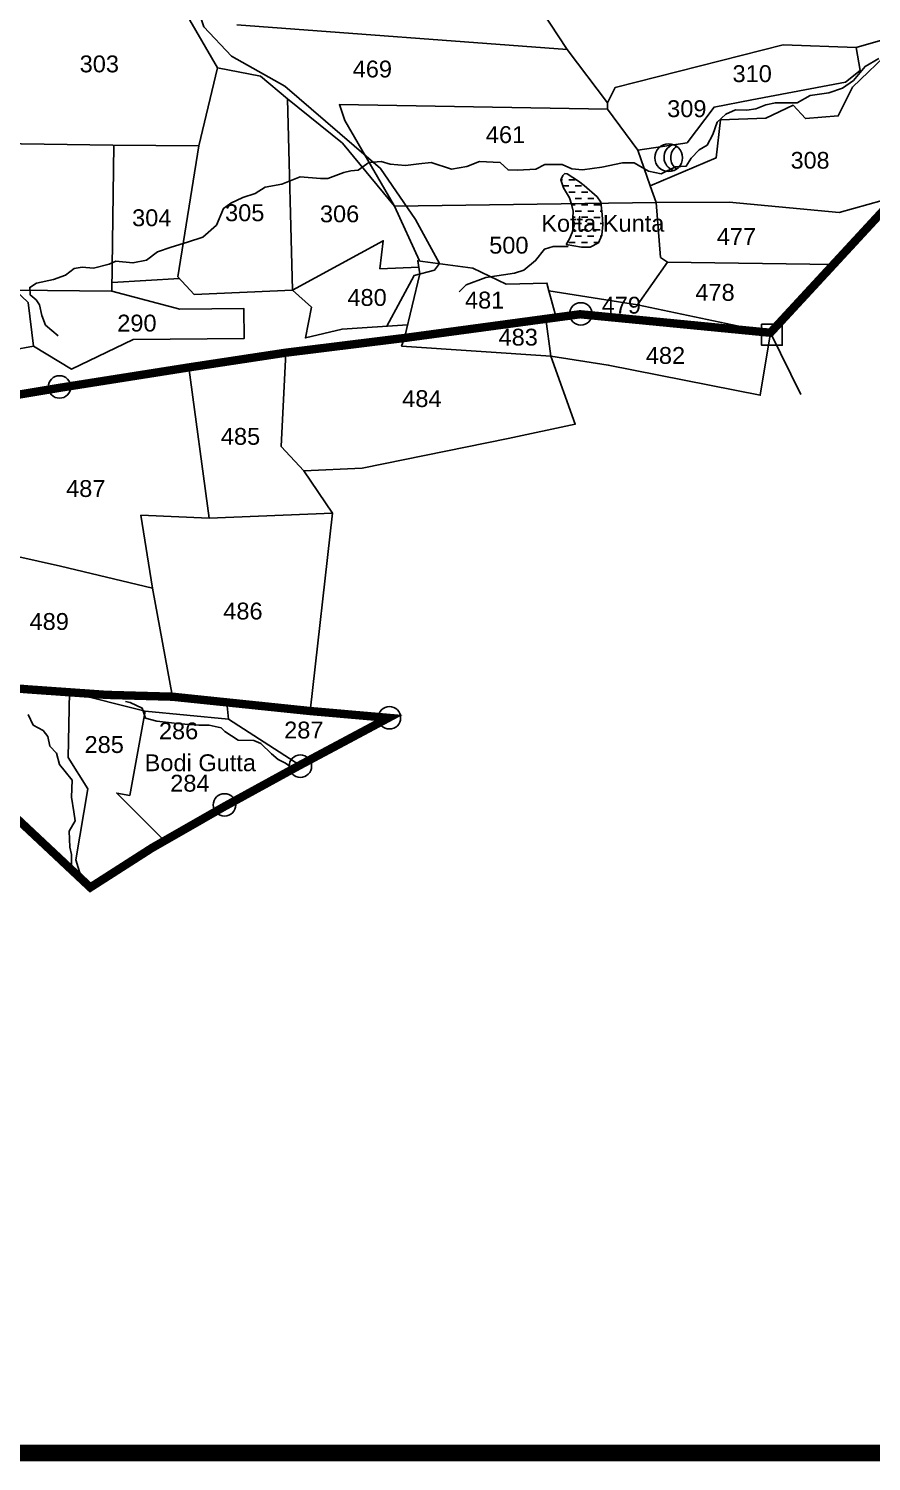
# Model space of a CAD drawing. Header units: inches. Extents: x 206739 to 240559, y 1587423 to 1599564.
# Drawn here: x 215325 to 216331, y 1587526 to 1589237 of the extents above; entities that cross this region are included whole.
import ezdxf

# ---------------------------------------------------------------- set-up
doc = ezdxf.new("R2010")
doc.units = ezdxf.units.IN
doc.header["$MEASUREMENT"] = 0
doc.linetypes.add('DASHED2', pattern=[0.375, 0.25, -0.125])
for name, color, linetype in [('BOUNDRY STONES', 240, 'Continuous'), ('PLOT NO', 7, 'Continuous'), ('PLOTS', 7, 'Continuous'), ('PLOTS NO', 7, 'Continuous'), ('ROADS', 1, 'Continuous'), ('STREAMS', 4, 'Continuous'), ('text2', 7, 'Continuous'), ('VILLAGE BOUNDRY', 5, 'Continuous'), ('wells', 7, 'Continuous')]:
    doc.layers.add(name, color=color, linetype=linetype)
doc.styles.get("Standard").update_dxf_attribs({"font": 'arial.ttf'})

msp = doc.modelspace()

# ---------------------------------------------------------------- hatches: boundary and pattern name
at = {"layer": 'STREAMS'}
h = msp.add_hatch(dxfattribs=at)
h.set_pattern_fill('DASH', color=4, scale=59.89809196821194, angle=-0.08864957706796878)
h.set_pattern_definition([(359.911350422932, (200848.9612852622, 1586077.424538054), (7.498837022631182, 7.475668045584801), [7.487261496026493, -7.487261496026493])])
h.paths.add_polyline_path([(215967.0277724794, 1588978.828771968), (215985.4882806096, 1588975.724519977), (215995.8402510532, 1588975.848379299), (216005.6405308827, 1588981.145671708), (216009.851315183, 1588990.226348596), (216010.7102726143, 1589002.946988089), (216010.0294802907, 1589014.97113006), (216008.3734670178, 1589029.652925251), (216004.0465590934, 1589035.810915201), (215988.6729251156, 1589049.330289895), (215981.9666376914, 1589054.792997914), (215968.4109008195, 1589063.481702132), (215965.6135764725, 1589063.765615582), (215962.9520212928, 1589061.393091125), (215960.7059931771, 1589056.363695915), (215963.7687992038, 1589046.852387098), (215971.1640987718, 1589034.678147085), (215973.3908757271, 1589027.265188935), (215975.4762594411, 1589018.873733812), (215974.9039817242, 1589010.626350389), (215976.8440470816, 1589003.43538302), (215974.310257669, 1588993.23368653), (215970.9417370583, 1588985.969178257)])

# ---------------------------------------------------------------- linework, layer by layer
at = {"layer": 'BOUNDRY STONES'}
msp.add_lwpolyline([(216200.5208590924, 1588883.895607677), (216225.1370227713, 1588883.857520854), (216225.0981600859, 1588858.739904375), (216200.481996407, 1588858.777991198)], close=True, dxfattribs=at)
msp.add_lwpolyline([(216210.9053733982, 1588873.644326834), (216247.2265351285, 1588799.94063122)], dxfattribs=at)
for centre in [(215984.7147780436, 1588896.118836612), (215362.1685194686, 1588808.877757098), (215756.0126951856, 1588413.870062063), (215649.713972124, 1588356.111059343), (215559.2309255028, 1588309.725706886)]:
    msp.add_circle(centre, 13.43437491575137, dxfattribs=at)
at = {"layer": 'PLOTS'}
for points in [[(215550.6306627482, 1589189.90810764), (215602.3141185323, 1589180.028123875), (215634.4833038474, 1589152.867423742), (215699.8794348322, 1589100.121104617), (215762.1582430814, 1589024.756577658), (215702.9522487134, 1589127.213498486), (215696.3867302108, 1589146.018506403), (216016.2990739507, 1589140.765651064), (216016.4233685037, 1589148.335507683), (215968.3152708955, 1589211.817494173), (215916.8874928734, 1589290.213864836), (215948.7341272441, 1589349.08253546)], [(215261.5994732973, 1589100.045641883), (215425.632078808, 1589097.845024209), (215528.3990441938, 1589096.813192877), (215550.6306627482, 1589189.90810764), (215517.604571197, 1589247.107887206), (215516.2057779653, 1589254.097398247)], [(215573.9327090463, 1589241.235924604), (215968.3152708955, 1589211.817494173)], [(216016.4233685037, 1589148.335507683), (216025.7192393994, 1589166.661740067), (216226.319576613, 1589217.564253339), (216313.3277071557, 1589214.237114602), (216381.4572740663, 1589233.900340933)], [(216405.6328349412, 1589216.953837015), (216356.1519839524, 1589212.191628559), (216308.798399582, 1589166.989772432), (216291.898562361, 1589132.55285057), (216252.7796237814, 1589129.397142875), (216238.1981619213, 1589145.253604138), (216205.4966508627, 1589129.717651623), (216151.2789554146, 1589128.069746364), (216146.1692010121, 1589082.477933137), (216067.3941235148, 1589048.952704713), (216052.6068393962, 1589091.776693932), (216016.2990739507, 1589140.765651064)], [(216052.6068393962, 1589091.776693932), (216111.5391989342, 1589100.592075885), (216143.7873410186, 1589143.09585586), (216188.8561751122, 1589151.685336654), (216300.5022821785, 1589172.963501747), (216317.9737661532, 1589186.955740557), (216313.3277071557, 1589214.237114602)], [(215640.2303568367, 1588924.371997591), (215634.4833038474, 1589152.867423742)], [(215248.2628102762, 1588916.441671256), (215309.143463054, 1588924.534114829), (215424.7779026135, 1588923.159699012), (215426.8540437006, 1589097.832755075)], [(215528.3990441938, 1589096.813192877), (215503.4102974796, 1588940.610493734), (215522.9161811117, 1588919.459678105), (215640.2303568367, 1588924.371997591)], [(216361.3425152906, 1589036.451811533), (216293.2184019187, 1589017.227363237), (216161.6182379776, 1589029.586845345), (216074.5819755175, 1589029.224469686), (216067.3941235148, 1589048.952704713)], [(215792.1101303712, 1588959.411116597), (215762.1582430814, 1589024.756577658), (216074.5819755175, 1589029.224469686)], [(216074.5819755175, 1589029.224469686), (216079.7026103757, 1588963.607101308), (216087.8999981227, 1588957.878450928), (216286.1239443444, 1588955.048069183)], [(215777.6862254018, 1588882.977983132), (215699.6072107426, 1588878.054682153), (215655.8242264639, 1588867.436051054), (215662.9274612041, 1588904.013329888), (215640.2303568367, 1588924.371997591), (215748.7810879348, 1588983.580774722), (215744.7418560431, 1588950.112858305), (215791.1041611522, 1588951.879641086)], [(215946.5658109061, 1588923.683160209), (215944.0384386959, 1588932.887861478), (215895.2670963218, 1588931.712592224), (215855.7577660294, 1588950.909786115), (215789.8729346604, 1588959.709935868), (215792.335387644, 1588944.049346304), (215773.9453731031, 1588867.382623784)], [(216087.8999981227, 1588957.878450928), (216052.4066792645, 1588907.089438197), (216210.9053733982, 1588873.644326834)], [(215424.9010369815, 1588933.519426733), (215505.4245807143, 1588938.426345909)], [(215424.7779026135, 1588923.159699012), (215505.6904667002, 1588901.913956741), (215582.2508651171, 1588902.592502296), (215582.5684462102, 1588866.759779129), (215450.1852737954, 1588865.586483078), (215376.3853537669, 1588829.985259939), (215330.9709761687, 1588857.552094133), (215324.6717721024, 1588909.765552642), (215309.143463054, 1588924.534114829)], [(216052.4066792645, 1588907.089438197), (215946.5658109061, 1588923.683160209), (215955.2941040893, 1588891.894676098)], [(215653.9064102735, 1588708.769405378), (215723.3903261035, 1588712.015001411), (215897.7977050914, 1588747.543769304), (215977.9394730696, 1588764.461450759), (215948.7111146574, 1588845.669432253), (215942.6932792526, 1588890.191482059)], [(215773.9453731031, 1588867.382623784), (215770.5951736349, 1588857.656287393), (215948.7111146574, 1588845.669432253), (216017.2828663131, 1588834.931960194), (216198.8660440719, 1588799.004329443), (216210.9053733982, 1588873.644326834)], [(215109.4453680319, 1588766.815361124), (215175.3561761582, 1588828.920083334), (215330.9709761687, 1588857.552094133)], [(215661.2487917291, 1588421.911236323), (215687.9297062376, 1588658.085844226), (215653.9064102735, 1588708.769405378), (215626.8578573569, 1588737.713349441), (215632.4008580841, 1588849.839675906)], [(215540.8719455697, 1588652.012183746), (215516.6887181808, 1588832.273229761)], [(215286.5406677558, 1588612.015045662), (215363.4583993099, 1588594.739032533), (215473.1359041845, 1588568.773663001), (215459.3170561221, 1588655.739073004), (215540.8719455697, 1588652.012183746), (215687.9297062376, 1588658.085844226)], [(215496.93838753, 1588438.981048466), (215473.1359041845, 1588568.773663001)], [(215388.6805263334, 1588220.798683494), (215381.5886941694, 1588244.328073461), (215396.1359083421, 1588328.948944636), (215372.466750356, 1588366.204572586), (215374.1769881513, 1588444.270149248), (215464.4520077737, 1588421.782742122), (215563.8493662426, 1588412.324221009), (215561.7278353111, 1588432.250228784)], [(215464.4520077737, 1588421.782742122), (215445.9640284535, 1588321.096320039), (215430.4552090025, 1588323.944039994), (215487.3046304285, 1588266.820280704)], [(215648.9036476688, 1588357.092437835), (215563.8493662426, 1588412.324221009)]]:
    msp.add_lwpolyline(points, dxfattribs=at)
at = {"layer": 'ROADS'}
msp.add_lwpolyline([(215753.0637109138, 1588881.425401427), (215785.6591488928, 1588942.018151762), (215809.8688972363, 1588948.429946139), (215815.8427380479, 1588956.24118359), (215787.3871077249, 1589009.032370482), (215745.535213685, 1589069.962304405), (215631.112294216, 1589168.263612548), (215567.441459287, 1589203.833222737), (215534.4228883225, 1589238.952312945), (215512.2705889467, 1589304.897247161), (215488.5253703791, 1589375.584124844), (215412.1038569007, 1589490.198356433), (215347.6437779523, 1589537.055483817), (215310.56741256, 1589608.259137132), (215268.9894366543, 1589688.107950536), (215190.8665098909, 1589816.097257897), (215168.5428031599, 1589859.364644916), (215152.8545086486, 1589867.234343748), (215068.0280593968, 1589883.066816915)], dxfattribs=at)
at = {"layer": 'STREAMS'}
for points in [[(215360.6021436974, 1588869.79130171), (215345.4330191543, 1588882.869603865), (215340.8939477713, 1588894.413530914), (215338.1791609112, 1588906.86537547), (215334.2393779422, 1588912.943517197), (215327.2611181503, 1588918.722724438), (215326.6676445646, 1588927.831711653), (215334.5741636724, 1588932.980700847), (215354.9345507998, 1588937.199680975), (215369.220510949, 1588942.338799718), (215379.5619907199, 1588950.520044464), (215388.9817874962, 1588952.023481385), (215402.65031735, 1588950.787957256), (215421.4927292705, 1588955.616390426), (215429.3968996738, 1588959.247371759), (215449.7474221901, 1588957.090685463), (215466.1570443183, 1588960.404954727), (215478.9316057111, 1588970.40399863), (215495.3446939631, 1588975.843461924), (215515.100333645, 1588981.884941423), (215533.3368808303, 1588987.928771306), (215549.7635915173, 1589002.172646795), (215557.9969107856, 1589022.197609611), (215566.5124049555, 1589028.256480181), (215581.1049665087, 1589035.21677174), (215595.694239772, 1589040.051785487), (215607.5536946206, 1589047.623493682), (215627.4066981634, 1589051.146049145), (215649.2930459383, 1589059.916702751), (215673.8965290196, 1589057.753352646), (215682.7064112778, 1589057.739721748), (215701.5525812808, 1589064.997067706), (215710.0614990002, 1589066.805466159), (215718.872612544, 1589067.702656954), (215731.3421598737, 1589076.791432693), (215746.2295791784, 1589077.982774251), (215756.8574614678, 1589074.9303075), (215775.3862259997, 1589073.383627777), (215791.1864032732, 1589075.484380689), (215806.0744703337, 1589076.979356947), (215830.3652456115, 1589069.0481639), (215848.5972733506, 1589072.055977784), (215863.7959914685, 1589078.104507881), (215888.0971008917, 1589076.852449217), (215897.8047094349, 1589068.032996058), (215909.0443852835, 1589067.71205352), (215930.9189894061, 1589068.892584309), (215941.5606720936, 1589074.644529477), (215962.46405004, 1589074.393395778), (215973.6966797748, 1589069.518429654), (215986.7576436859, 1589068.283762061), (216009.5464150259, 1589071.284525622), (216034.4654246662, 1589076.710828313), (216048.1360113951, 1589076.689676796), (216065.4363135653, 1589066.644016705), (216080.6211174186, 1589063.584499356), (216097.6458211376, 1589071.75540363), (216110.4064683949, 1589072.646483595), (216116.1929056431, 1589082.049235334), (216125.9296379686, 1589092.052979453), (216135.3560111953, 1589097.806888491), (216142.0586724068, 1589110.244162105), (216147.5497819816, 1589125.112145361), (216157.8936104571, 1589134.811397969), (216169.4450547824, 1589139.651195439), (216182.8112108489, 1589139.326879242), (216193.4466090447, 1589141.132071052), (216205.6057970172, 1589145.970844695), (216216.8497004824, 1589148.382282905), (216242.9753863872, 1589148.341860506), (216258.4822929915, 1589157.122301055), (216280.6634985181, 1589160.124004659), (216297.0768785996, 1589165.867103203), (216310.1538136505, 1589174.954855667), (216323.9799785035, 1589191.751340603), (216340.3991732841, 1589201.13755753)], [(215839.4177344455, 1588922.640412516), (215847.8631959112, 1588931.054572333), (215871.0653525297, 1588939.445900175), (215905.3299628822, 1588944.659828728), (215916.403188816, 1588948.329665089), (215930.6506856702, 1588959.894963964), (215941.2122686007, 1588973.572876892), (215951.7577309467, 1588976.716760294), (215969.6764733678, 1588976.68903591)], [(215644.1687249565, 1588350.901862792), (215632.0852487349, 1588359.685492596), (215623.3215990966, 1588363.930410885), (215615.1664088905, 1588370.592283272), (215602.4836478418, 1588383.003683594), (215594.323781287, 1588386.643152057), (215575.2715261099, 1588386.974929816), (215559.5613657168, 1588397.275334755), (215555.3344615261, 1588401.815449726), (215540.8226928239, 1588404.860313905), (215528.4232960791, 1588404.879498601), (215506.3487853731, 1588406.424816734), (215478.2284728787, 1588409.793036007), (215464.9272541414, 1588413.440459315), (215461.0141103273, 1588425.233858911), (215446.5079531659, 1588431.905557694), (215441.0665798908, 1588433.425140567)], [(215324.6653465235, 1588417.694261388), (215330.5424358439, 1588405.057396908), (215342.6063521266, 1588398.584551912), (215348.2108651805, 1588391.279855235), (215350.7205731179, 1588380.051221609), (215358.5697769505, 1588371.620618584), (215361.9178763755, 1588357.865150221), (215368.9250373156, 1588349.716437476), (215377.3712489328, 1588339.176914034), (215376.4976891532, 1588318.973881684), (215379.2786708324, 1588301.57123642), (215380.9463360065, 1588290.624576583), (215373.6272666362, 1588278.569387976), (215374.4400416354, 1588259.486179782), (215376.3917496281, 1588250.503359616), (215376.3661331396, 1588233.94698616)]]:
    msp.add_lwpolyline(points, dxfattribs=at)
at = {"layer": 'STREAMS', "color": 4}
msp.add_lwpolyline([(215967.0277724794, 1588978.828771968), (215985.4882806096, 1588975.724519977), (215995.8402510532, 1588975.848379299), (216005.6405308827, 1588981.145671708), (216009.851315183, 1588990.226348596), (216010.7102726143, 1589002.946988089), (216010.0294802907, 1589014.97113006), (216008.3734670178, 1589029.652925251), (216004.0465590934, 1589035.810915201), (215988.6729251156, 1589049.330289895), (215981.9666376914, 1589054.792997914), (215968.4109008195, 1589063.481702132), (215965.6135764725, 1589063.765615582), (215962.9520212928, 1589061.393091125), (215960.7059931771, 1589056.363695915), (215963.7687992038, 1589046.852387098), (215971.1640987718, 1589034.678147085), (215973.3908757271, 1589027.265188935), (215975.4762594411, 1589018.873733812), (215974.9039817242, 1589010.626350389), (215976.8440470816, 1589003.43538302), (215974.310257669, 1588993.23368653), (215970.9417370583, 1588985.969178257), (215967.0277724794, 1588978.828771968)], dxfattribs=at)
at = {"layer": 'text2', "color": 5, "const_width": 20}
msp.add_lwpolyline([(209171.1517892792, 1598145.636775407), (223724.958973461, 1598145.636775407), (223724.958973461, 1587535.848601089), (209171.1517892792, 1587535.848601089)], close=True, dxfattribs=at)
at = {"layer": 'VILLAGE BOUNDRY', "linetype": 'DASHED2', "ltscale": 50}
for points in [[(216361.3425152906, 1589036.451811533, 10, 10, 0), (216210.9053733982, 1588873.644326834, 10, 10, 0), (215983.6984883503, 1588895.733962699, 10, 10, 0), (215773.9453731031, 1588867.382623784, 10, 10, 0), (215632.4008580841, 1588849.839675906, 10, 10, 0), (215516.6887181808, 1588832.273229761, 10, 10, 0), (215361.671081862, 1588807.779349621, 10, 10, 0), (215286.1506183747, 1588795.182323235, 10, 10, 0)], [(215217.6572916403, 1588456.910526857, 10, 10, 0), (215322.0550693744, 1588447.940403613, 10, 10, 0), (215417.7160927595, 1588441.204268473, 10, 10, 0), (215496.93838753, 1588438.981048466, 10, 10, 0), (215661.2487917291, 1588421.911236323, 10, 10, 0), (215754.9515717013, 1588413.72451247, 10, 10, 0), (215647.5214890537, 1588356.35433277, 10, 10, 0), (215559.2014254995, 1588307.945110539, 10, 10, 0), (215472.5866666371, 1588258.40163345, 10, 10, 0), (215398.9038626671, 1588211.209268513, 10, 10, 0), (215305.1487021006, 1588299.150925907, 10, 10, 0)]]:
    msp.add_lwpolyline(points, format="xyseb", dxfattribs=at)
at = {"layer": 'wells'}
msp.add_circle((216089.5230190622, 1589082.683894983), 16.46288860986408, dxfattribs=at)
for centre, start, end in [((216100.3938497463, 1589083.023200831), 111.0761147762275, 252.499413917074), ((216108.3463224041, 1589082.727193534), 124.9999870157082, 235.2636032626082)]:
    msp.add_arc(centre, 16.46288860986408, start, end, dxfattribs=at)

# ---------------------------------------------------------------- texts
at = {"layer": 'PLOT NO'}
for s, p in [('303', (215386.1807242081, 1589184.619263936)), ('469', (215712.2061583332, 1589178.524507249)), ('310', (216165.7261402458, 1589172.972694511)), ('309', (216087.687659112, 1589131.147824607)), ('461', (215871.1766263769, 1589100.169364345)), ('305', (215559.8347943448, 1589006.889911404)), ('306', (215673.08099883, 1589005.578205836)), ('304', (215448.8069605088, 1589000.899916416)), ('Kotta Kunta', (215937.3334155651, 1588994.291327784)), ('500', (215875.190649768, 1588968.145721623)), ('477', (216146.9012424999, 1588978.517111886)), ('480', (215705.8679702185, 1588905.691091377)), ('481', (215846.3006105408, 1588902.571042364)), ('478', (216121.3789741817, 1588911.821476539)), ('479', (216009.4933242931, 1588896.474974864)), ('290', (215431.0763939056, 1588875.103643788)), ('483', (215886.364617412, 1588858.316823599)), ('482', (216062.1817224213, 1588836.439297296)), ('484', (215771.3799428951, 1588784.926549715)), ('485', (215554.7888601025, 1588739.826426848)), ('487', (215369.9874641646, 1588677.532881486)), ('486', (215557.6783724723, 1588531.223584343)), ('489', (215326.3762428446, 1588518.744773822)), ('286', (215480.828895484, 1588388.14292931)), ('287', (215630.3623303745, 1588389.111862747)), ('285', (215392.0197383341, 1588371.809286967)), ('Bodi Gutta', (215463.7825631966, 1588350.035420225)), ('284', (215494.3055568221, 1588325.5997647))]:
    msp.add_text(s, height=20.13936702290888, dxfattribs=at).set_placement(p)
at = {"layer": 'PLOTS NO'}
msp.add_text('308', height=19.93176117296256, rotation=359.9113504217714, dxfattribs=at).set_placement((216235.1245742413, 1589069.678436806))

doc.saveas('drawing.dxf')
